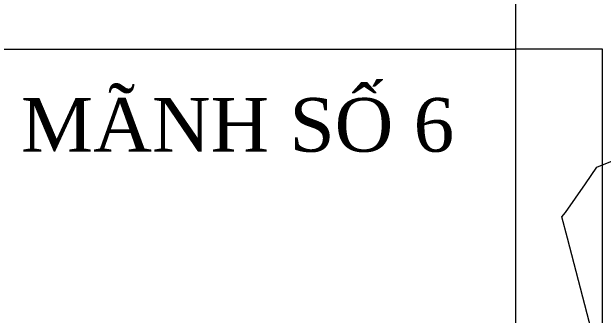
# Model space of a CAD drawing. Header units: metres. Extents: x 542180 to 550635, y 1840441 to 1846931.
# Drawn here: x 547595.8 to 547857.8, y 1842158.6 to 1842293.2 of the extents above; entities that cross this region are included whole.
import ezdxf
from ezdxf.enums import TextEntityAlignment as Align

# ---------------------------------------------------------------- set-up
doc = ezdxf.new("R2010")
doc.units = ezdxf.units.M
doc.header["$MEASUREMENT"] = 0
for name, color, linetype, lineweight in [('Level 10', 7, 'Continuous', 0), ('Level 19', 7, 'Continuous', 0), ('Level 62', 7, 'Continuous', 0)]:
    doc.layers.add(name, color=color, linetype=linetype, lineweight=lineweight)
doc.styles.add('Style-Times New Roman', font='times.ttf')

msp = doc.modelspace()

# ---------------------------------------------------------------- linework, layer by layer
at = {"layer": 'Level 10', "color": 7, "lineweight": 0, "flags": 128}
msp.add_lwpolyline([(547860.61, 1842120.69), (547860.354, 1842121.6816), (547859.51, 1842124.95), (547857.96, 1842130.98), (547854.5101, 1842144.3722), (547854.49, 1842144.45), (547842.02, 1842192.86), (547839.51, 1842202.19), (547841.11, 1842204.17), (547849.93, 1842216.93), (547855.04, 1842224.34), (547877.7596, 1842233.3691), (547886.77, 1842236.95), (547893.19, 1842239.05), (547894.4676, 1842233.8274), (547896.83, 1842224.17), (547906.57, 1842196.75)], dxfattribs=at)
at = {"layer": 'Level 62', "color": 7, "linetype": 'Continuous', "lineweight": 0}
for p in [(547267.2922, 1842276.5675), (547819.1512, 1842097.3506)]:
    msp.add_line(p, (547819.1512, 1842276.5675), dxfattribs=at)
at = {"layer": 'Level 62', "color": 7, "linetype": 'Continuous', "lineweight": 0, "flags": 128}
for points in [[(547819.1512, 1842276.5675), (547819.1512, 1842431.3346), (548478.6468, 1842431.3346)], [(547857.5443, 1842116.2733), (547857.5443, 1842276.5675), (547819.1512, 1842276.5675)]]:
    msp.add_lwpolyline(points, dxfattribs=at)

# ---------------------------------------------------------------- texts
at = {"layer": 'Level 19', "color": 250, "linetype": 'Continuous', "lineweight": 0, "style": 'Style-Times New Roman'}
msp.add_text('MÃNH SỐ 6', height=23.82322, dxfattribs=at).set_placement((547695.838905, 1842231.144714), align=Align.CENTER)

doc.saveas('drawing.dxf')
